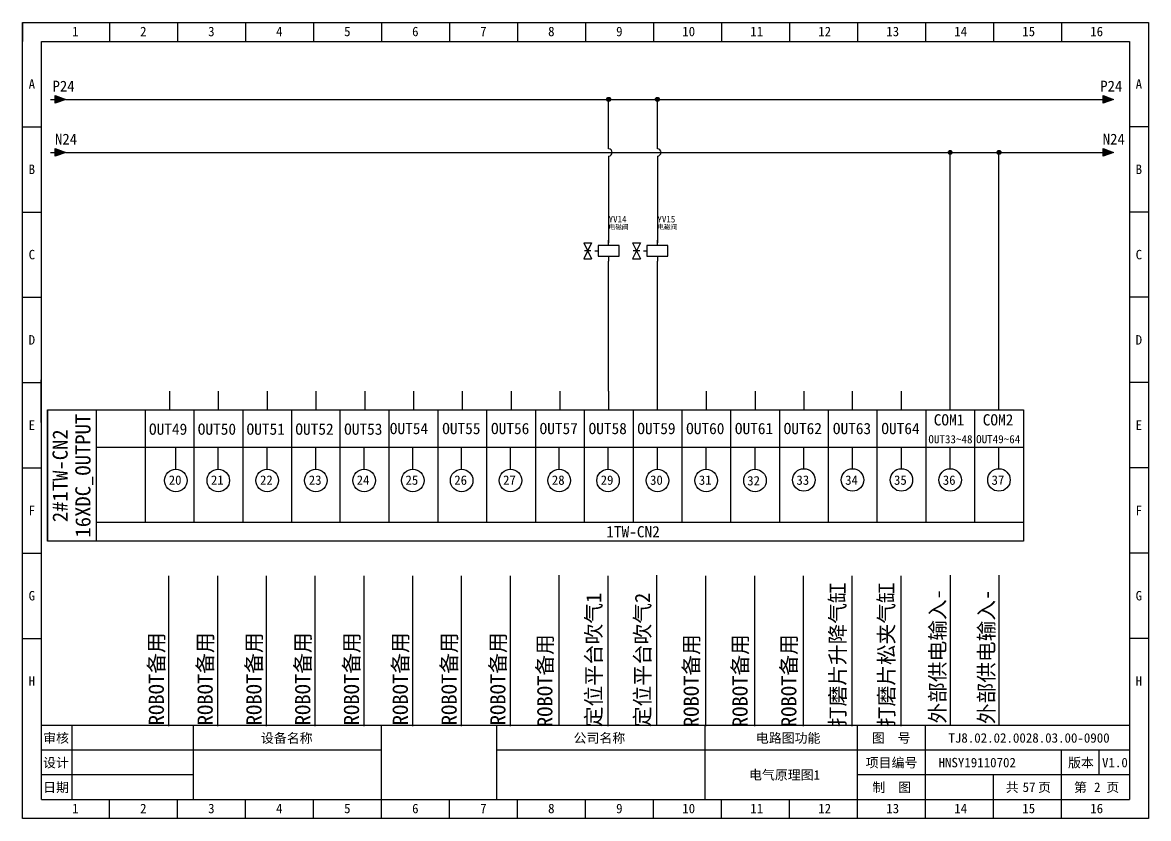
# Model space of a CAD drawing. Header units: millimetres. Extents: x 914 to 910632, y -176 to 682692.
# Drawn here: x 4908.9 to 5205.9, y 3046.2 to 3256.2 of the extents above; entities that cross this region are included whole.
import ezdxf
from ezdxf.enums import TextEntityAlignment as Align

# ---------------------------------------------------------------- set-up
doc = ezdxf.new("R2010")
doc.units = ezdxf.units.MM
doc.layers.add('EPLAN311', color=1, linetype='Continuous', lineweight=25)
doc.styles.get("Standard").update_dxf_attribs({"font": 'arial.ttf'})
doc.styles.add('宋体', font='')
doc.styles.get('宋体').set_extended_font_data('宋体')

# ---------------------------------------------------------------- blocks, each defined once
blk = doc.blocks.new('EPLSYM_LibrarySPECIAL_Symbol8_Variant0_Placement1')
at = {"linetype": 'Continuous', "lineweight": 25, "ltscale": 4}
blk.add_hatch(color=1, dxfattribs=at).paths.add_polyline_path([(-0.75, 1), (2, 0), (-0.75, -1)], flags=0)
at = {"color": 1, "linetype": 'Continuous', "lineweight": 25, "ltscale": 4}
blk.add_line((-2, 0), (-0.75, 0), dxfattribs=at)
blk.add_lwpolyline([(-0.75, 1), (2, 0), (-0.75, -1)], close=True, dxfattribs=at)
at = {"color": 5}
blk.add_attdef('70_20010', text='', height=2.85, dxfattribs=at).set_placement((3, 0), align=Align.MIDDLE_LEFT)
at = {"color": 73}
for tag, p in [('70_24350', (33.76, 0)), ('70_24300', (72.31, 0))]:
    blk.add_attdef(tag, text='', height=2.06, dxfattribs=at).set_placement(p, align=Align.MIDDLE_LEFT)
blk = doc.blocks.new('单向电磁阀')
at = {"color": 5, "linetype": 'Continuous', "lineweight": 25, "ltscale": 4}
for p, q in [((-6.65, 4.9), (-4.55, 0.7)), ((-6.65, 4.9), (-4.55, 4.9)), ((-4.55, 4.9), (-6.65, 0.7)), ((-6.65, 0.7), (-4.55, 0.7)), ((-4.72, 2.8), (-6.47, 2.8)), ((-3.67, 2.8), (-2.8, 2.8))]:
    blk.add_line(p, q, dxfattribs=at)
at = {"color": 5, "linetype": 'Continuous', "lineweight": 25}
for p, q in [((0, 4.2), (0, 5.6)), ((0, 1.4), (0, 0))]:
    blk.add_line(p, q, dxfattribs=at)
at = {"color": 5, "linetype": 'Continuous', "lineweight": 25, "ltscale": 4}
blk.add_lwpolyline([(2.8, 4.2), (-2.8, 4.2), (-2.8, 1.4), (2.8, 1.4)], close=True, dxfattribs=at)
at = {"color": 0, "style": '宋体'}
for tag, p in [('02', (0.35, 5.15)), ('01', (0.35, -0.82)), ('04', (0.35, -5.57)), ('05', (0.35, -7.41))]:
    blk.add_attdef(tag, p, '', height=1.26, dxfattribs=at)
at = {"color": 5, "style": '宋体'}
blk.add_attdef('03', (0.35, -3.7), '', height=1.75, dxfattribs=at)
blk = doc.blocks.new('*U388')
blk.add_line((-2.5, 0), (2.5, 0))
blk = doc.blocks.new('*U389')
at = {"color": 0, "linetype": 'ByBlock', "lineweight": -2, "transparency": 16777216}
for p in [(0, 0), (0, -22.5), (0, -45), (0, -67.5), (0, -90), (0, -112.5), (0, -135)]:
    blk.add_blockref('*U388', p, dxfattribs=at)
blk = doc.blocks.new('*U390')
blk.add_line((-2.5, 0), (2.5, 0))
blk = doc.blocks.new('*U391')
at = {"color": 0, "linetype": 'ByBlock', "lineweight": -2, "transparency": 16777216}
for p in [(0, 0), (0, -22.5), (0, -45), (0, -67.5), (0, -90), (0, -112.5), (0, -135)]:
    blk.add_blockref('*U390', p, dxfattribs=at)
blk = doc.blocks.new('制图图框')
for p, q in [((-2700.08, 789.32), (-2403.08, 789.32)), ((-2700.08, 579.32), (-2700.08, 789.32)), ((-2700.08, 789.32), (-2700.08, 784.32)), ((-2700.08, 789.32), (-2695.08, 789.32)), ((-2677.15, 789.32), (-2677.15, 784.32)), ((-2659.21, 789.32), (-2659.21, 784.32)), ((-2641.27, 789.32), (-2641.27, 784.32)), ((-2623.33, 789.32), (-2623.33, 784.32)), ((-2605.4, 789.32), (-2605.4, 784.32)), ((-2587.46, 789.32), (-2587.46, 784.32)), ((-2569.52, 789.32), (-2569.52, 784.32)), ((-2551.58, 789.32), (-2551.58, 784.32)), ((-2533.65, 789.32), (-2533.65, 784.32)), ((-2515.71, 789.32), (-2515.71, 784.32)), ((-2497.77, 789.32), (-2497.77, 784.32)), ((-2479.83, 789.32), (-2479.83, 784.32)), ((-2461.9, 789.32), (-2461.9, 784.32)), ((-2443.96, 789.32), (-2443.96, 784.32)), ((-2426.02, 789.32), (-2426.02, 784.32)), ((-2403.08, 789.32), (-2403.08, 579.32)), ((-2403.08, 789.32), (-2403.08, 784.32)), ((-2695.08, 784.32), (-2408.08, 784.32)), ((-2695.08, 584.32), (-2695.08, 784.32)), ((-2408.08, 784.32), (-2408.08, 584.32)), ((-2408.08, 603.82), (-2695.08, 603.82)), ((-2687.08, 603.82), (-2687.08, 584.32)), ((-2655.08, 603.82), (-2655.08, 584.32)), ((-2655.08, 603.82), (-2655.08, 584.32)), ((-2605.4, 579.32), (-2605.4, 603.82)), ((-2575.08, 603.82), (-2575.08, 584.32)), ((-2575.08, 603.82), (-2575.08, 584.32)), ((-2575.08, 603.82), (-2575.08, 584.32)), ((-2520.08, 603.82), (-2520.08, 584.32)), ((-2479.83, 579.32), (-2479.83, 603.82)), ((-2461.9, 579.32), (-2461.9, 603.82)), ((-2655.08, 597.32), (-2695.08, 597.32)), ((-2605.4, 597.32), (-2655.08, 597.32)), ((-2408.08, 597.32), (-2575.08, 597.32)), ((-2426.02, 579.32), (-2426.02, 597.32)), ((-2416.18, 597.32), (-2416.18, 590.82)), ((-2655.08, 590.82), (-2695.08, 590.82)), ((-2408.08, 590.82), (-2479.83, 590.82)), ((-2443.96, 579.32), (-2443.96, 590.82)), ((-2695.08, 584.32), (-2408.08, 584.32)), ((-2677.15, 579.32), (-2677.15, 584.32)), ((-2659.21, 579.32), (-2659.21, 584.32)), ((-2641.27, 579.32), (-2641.27, 584.32)), ((-2623.33, 579.32), (-2623.33, 584.32)), ((-2587.46, 579.32), (-2587.46, 584.32)), ((-2569.52, 579.32), (-2569.52, 584.32)), ((-2551.58, 579.32), (-2551.58, 584.32)), ((-2533.65, 579.32), (-2533.65, 584.32)), ((-2515.71, 579.32), (-2515.71, 584.32)), ((-2497.77, 579.32), (-2497.77, 584.32)), ((-2403.08, 579.32), (-2700.08, 579.32))]:
    blk.add_line(p, q)
blk.add_blockref('*U389', (-2697.58, 761.82))
at = {"xscale": -1}
blk.add_blockref('*U391', (-2405.58, 761.82), dxfattribs=at)
at = {"style": '宋体'}
for s, p in [('1', (-2687.01, 785.71)), ('2', (-2669.07, 785.71)), ('3', (-2651.13, 785.71)), ('4', (-2633.2, 785.71)), ('5', (-2615.26, 785.71)), ('6', (-2597.32, 785.71)), ('7', (-2579.38, 785.71)), ('8', (-2561.45, 785.71)), ('9', (-2543.51, 785.71)), ('10', (-2526.07, 785.71)), ('11', (-2508.13, 785.71)), ('12', (-2490.2, 785.71)), ('13', (-2472.26, 785.71)), ('14', (-2454.32, 785.71)), ('15', (-2436.38, 785.71)), ('16', (-2418.45, 785.71)), ('A', (-2698.47, 771.84)), ('A', (-2406.47, 771.84)), ('B', (-2698.47, 749.34)), ('B', (-2406.47, 749.34)), ('C', (-2698.47, 726.84)), ('C', (-2406.47, 726.84)), ('D', (-2698.47, 704.34)), ('D', (-2406.47, 704.34)), ('E', (-2698.47, 681.84)), ('E', (-2406.47, 681.84)), ('F', (-2698.47, 659.34)), ('F', (-2406.47, 659.34)), ('G', (-2698.47, 636.84)), ('G', (-2406.47, 636.84)), ('H', (-2698.47, 614.34)), ('H', (-2406.47, 614.34)), ('审核', (-2694.65, 599.29)), ('设备名称', (-2637.2, 599.28)), ('公司名称', (-2554.73, 599.29)), ('电路图功能', (-2506.66, 599.29)), ('图  号', (-2476.05, 599.3)), ('设计', (-2694.66, 592.79)), ('项目编号', (-2477.68, 592.79)), ('版本', (-2424.3, 592.79)), ('日期', (-2694.66, 586.29)), ('制  图', (-2475.91, 586.28)), ('共   页', (-2440.72, 586.31)), ('第   页', (-2422.72, 586.3)), ('1', (-2687.01, 580.71)), ('2', (-2669.07, 580.71)), ('3', (-2651.13, 580.71)), ('4', (-2633.2, 580.71)), ('5', (-2615.26, 580.71)), ('6', (-2597.32, 580.71)), ('7', (-2579.38, 580.71)), ('8', (-2561.45, 580.71)), ('9', (-2543.51, 580.71)), ('10', (-2526.07, 580.71)), ('11', (-2508.13, 580.71)), ('12', (-2490.2, 580.71)), ('13', (-2472.26, 580.71)), ('14', (-2454.32, 580.71)), ('15', (-2436.38, 580.71)), ('16', (-2418.45, 580.71))]:
    blk.add_text(s, height=2.5, dxfattribs=at).set_placement(p)

msp = doc.modelspace()

# ---------------------------------------------------------------- hatches: boundary and pattern name
at = {"layer": 'EPLAN311', "ltscale": 4}
h = msp.add_hatch(color=256, dxfattribs=at)
edge = h.paths.add_edge_path()
edge.add_arc((5063.465, 3235.948), 0.52, 0, 360)
h = msp.add_hatch(color=256, dxfattribs=at)
edge = h.paths.add_edge_path()
edge.add_arc((5076.335, 3235.948), 0.52, 0, 360)
h = msp.add_hatch(color=1, dxfattribs=at)
edge = h.paths.add_edge_path()
edge.add_arc((5153.554, 3221.944), 0.52, 0, 360)
h = msp.add_hatch(color=1, dxfattribs=at)
edge = h.paths.add_edge_path()
edge.add_arc((5166.424, 3221.944), 0.52, 0, 360)

# ---------------------------------------------------------------- linework, layer by layer
at = {"color": 0}
for p, q in [((4920.245, 3235.951), (5192.626, 3235.944)), ((4920.264, 3221.944), (5192.626, 3221.944)), ((4913.724, 3161.96), (4913.724, 3150.71))]:
    msp.add_line(p, q, dxfattribs=at)
for p, q in [((5063.465, 3222.899), (5063.465, 3235.948)), ((5076.335, 3222.899), (5076.335, 3235.948)), ((5063.465, 3220.989), (5063.464, 3198.072)), ((5076.335, 3220.989), (5076.334, 3198.072)), ((5153.554, 3159.001), (5153.554, 3221.944)), ((5166.424, 3159.001), (5166.424, 3221.944)), ((5063.464, 3159.001), (5063.464, 3193.221)), ((5076.334, 3159.001), (5076.334, 3193.221)), ((4947.634, 3159.001), (4947.634, 3154.051)), ((4960.504, 3159.001), (4960.504, 3154.051)), ((4973.374, 3159.001), (4973.374, 3154.051)), ((4986.244, 3159.001), (4986.244, 3154.051)), ((4999.114, 3159.001), (4999.114, 3154.051)), ((5011.984, 3159.001), (5011.984, 3154.051)), ((5024.854, 3159.001), (5024.854, 3154.051)), ((5037.724, 3159.001), (5037.724, 3154.051)), ((5050.594, 3159.001), (5050.594, 3154.051)), ((5063.464, 3159.001), (5063.464, 3154.051)), ((5076.334, 3154.051), (5076.334, 3159.001)), ((5089.204, 3159.001), (5089.204, 3154.051)), ((5089.204, 3159.001), (5089.204, 3154.051)), ((5102.074, 3159.001), (5102.074, 3154.051)), ((5114.944, 3159.001), (5114.944, 3154.051)), ((5127.814, 3154.051), (5127.814, 3159.001)), ((5140.684, 3154.051), (5140.684, 3159.001)), ((5153.554, 3154.051), (5153.554, 3159.001)), ((5166.424, 3154.051), (5166.424, 3159.001)), ((4915.459, 3154.051), (5172.859, 3154.051)), ((4915.459, 3119.401), (4915.459, 3154.051)), ((4915.459, 3154.051), (4915.459, 3119.401)), ((4928.329, 3154.051), (4928.329, 3119.401)), ((4941.199, 3154.051), (4941.199, 3124.351)), ((4954.069, 3154.051), (4954.069, 3124.351)), ((4966.939, 3154.051), (4966.939, 3124.351)), ((4979.809, 3154.051), (4979.809, 3124.351)), ((4992.679, 3124.351), (4992.679, 3154.051)), ((5005.549, 3124.351), (5005.549, 3154.051)), ((5018.419, 3154.051), (5018.419, 3124.351)), ((5031.289, 3154.051), (5031.289, 3124.351)), ((5044.159, 3154.051), (5044.159, 3124.351)), ((5057.029, 3154.051), (5057.029, 3124.329)), ((5069.899, 3154.051), (5069.899, 3124.351)), ((5082.769, 3154.051), (5082.769, 3124.351)), ((5095.639, 3154.051), (5095.639, 3124.351)), ((5108.509, 3154.051), (5108.509, 3124.351)), ((5121.379, 3154.051), (5121.379, 3124.351)), ((5134.249, 3154.051), (5134.249, 3124.351)), ((5147.119, 3154.051), (5147.119, 3124.351)), ((5159.989, 3154.051), (5159.989, 3124.351)), ((5172.859, 3154.051), (5172.859, 3119.401)), ((4928.329, 3144.151), (5172.859, 3144.151)), ((4949.303, 3138.342), (4949.303, 3144.151)), ((4960.504, 3138.342), (4960.504, 3144.151)), ((4973.374, 3138.342), (4973.374, 3144.151)), ((4986.244, 3138.342), (4986.244, 3144.151)), ((4998.958, 3138.342), (4998.958, 3143.992)), ((5011.828, 3138.342), (5011.828, 3143.992)), ((5024.698, 3138.342), (5024.698, 3143.992)), ((5037.568, 3138.342), (5037.568, 3143.992)), ((5050.438, 3138.342), (5050.438, 3143.992)), ((5063.308, 3138.342), (5063.308, 3143.992)), ((5076.334, 3138.342), (5076.334, 3143.992)), ((5089.204, 3138.342), (5089.204, 3143.992)), ((5102.074, 3138.342), (5102.074, 3144.151)), ((5114.944, 3138.501), (5114.944, 3144.151)), ((5127.814, 3138.501), (5127.814, 3144.151)), ((5140.684, 3138.501), (5140.684, 3144.151)), ((5153.554, 3138.501), (5153.554, 3144.151)), ((5166.424, 3138.501), (5166.424, 3144.151)), ((5172.859, 3124.351), (4928.329, 3124.351)), ((5172.859, 3119.401), (4915.459, 3119.401)), ((4947.478, 3070.56), (4947.478, 3110.26)), ((4960.348, 3070.56), (4960.348, 3110.26)), ((4973.218, 3070.56), (4973.218, 3110.26)), ((4986.088, 3070.56), (4986.088, 3110.26)), ((4998.958, 3070.56), (4998.958, 3110.26)), ((5011.828, 3070.56), (5011.828, 3110.26)), ((5024.698, 3070.56), (5024.698, 3110.26)), ((5037.568, 3070.56), (5037.568, 3110.26)), ((5050.438, 3070.719), (5050.438, 3110.419)), ((5063.308, 3070.56), (5063.308, 3110.26)), ((5076.178, 3070.719), (5076.178, 3110.419)), ((5089.048, 3110.26), (5089.048, 3070.56)), ((5101.918, 3110.26), (5101.918, 3070.56)), ((5114.788, 3110.26), (5114.788, 3070.56)), ((5127.658, 3110.26), (5127.658, 3070.56)), ((5140.528, 3110.26), (5140.528, 3070.56)), ((5153.554, 3110.419), (5153.554, 3070.719)), ((5166.424, 3110.419), (5166.424, 3070.719)), ((5037.569, 3088.99), (5037.569, 3088.99))]:
    msp.add_line(p, q)
for centre in [(4949.303, 3135.372), (4960.504, 3135.372), (4973.374, 3135.372), (4986.244, 3135.372), (4998.958, 3135.372), (5011.828, 3135.372), (5024.698, 3135.372), (5037.568, 3135.372), (5050.438, 3135.372), (5063.308, 3135.372), (5076.334, 3135.372), (5089.204, 3135.372), (5102.074, 3135.372), (5114.944, 3135.531), (5127.814, 3135.531), (5140.684, 3135.531), (5153.554, 3135.531), (5166.424, 3135.531)]:
    msp.add_circle(centre, 2.97)
for centre in [(5063.465, 3221.944), (5076.335, 3221.944)]:
    msp.add_arc(centre, 0.955, 270, 90)
at = {"layer": 'EPLAN311', "ltscale": 4}
for centre in [(5063.465, 3235.948), (5076.335, 3235.948)]:
    msp.add_circle(centre, 0.52, dxfattribs=at)
at = {"layer": 'EPLAN311', "color": 1, "ltscale": 4}
for centre in [(5153.554, 3221.944), (5166.424, 3221.944)]:
    msp.add_circle(centre, 0.52, dxfattribs=at)

# ---------------------------------------------------------------- block references
msp.add_blockref('制图图框', (7608.948, 2466.901))
at = {"color": 7}
ref = msp.add_blockref('EPLSYM_LibrarySPECIAL_Symbol8_Variant0_Placement1', (4918.264, 3235.944), dxfattribs=at)
ref.add_attrib('70_20010', 'P24', dxfattribs={"color": 5, "height": 2.8548, "style": '宋体'}).set_placement((4916.78, 3239.444), align=Align.MIDDLE_LEFT)
ref = msp.add_blockref('EPLSYM_LibrarySPECIAL_Symbol8_Variant0_Placement1', (5194.626, 3235.944), dxfattribs=at)
ref.add_attrib('70_20010', 'P24', dxfattribs={"color": 5, "height": 2.8548, "style": '宋体'}).set_placement((5193.142, 3239.444), align=Align.MIDDLE_LEFT)
ref = msp.add_blockref('EPLSYM_LibrarySPECIAL_Symbol8_Variant0_Placement1', (4918.264, 3221.944), dxfattribs=at)
ref.add_attrib('70_20010', 'N24', dxfattribs={"color": 5, "height": 2.8548, "style": '宋体'}).set_placement((4917.437, 3225.457), align=Align.MIDDLE_LEFT)
ref = msp.add_blockref('EPLSYM_LibrarySPECIAL_Symbol8_Variant0_Placement1', (5194.626, 3221.944), dxfattribs=at)
ref.add_attrib('70_20010', 'N24', dxfattribs={"color": 5, "height": 2.8548, "style": '宋体'}).set_placement((5193.8, 3225.457), align=Align.MIDDLE_LEFT)
ref = msp.add_blockref('单向电磁阀', (5063.464, 3193.221), dxfattribs=dict(xscale=0.99, yscale=0.99, zscale=0.99))
ref.add_attrib('03', 'YV14', (5063.464, 3203.469), dxfattribs={"color": 5, "height": 1.736, "style": '宋体'})
ref.add_attrib('04', '电磁阀', (5063.464, 3201.647), dxfattribs={"color": 0, "height": 1.2499, "style": '宋体'})
ref = msp.add_blockref('单向电磁阀', (5076.334, 3193.221), dxfattribs=dict(xscale=0.99, yscale=0.99, zscale=0.99))
ref.add_attrib('03', 'YV15', (5076.334, 3203.469), dxfattribs={"color": 5, "height": 1.736, "style": '宋体'})
ref.add_attrib('04', '电磁阀', (5076.334, 3201.647), dxfattribs={"color": 0, "height": 1.2499, "style": '宋体'})

# ---------------------------------------------------------------- texts
at = {"style": '宋体'}
for s, height, p in [('COM1', 2.97, (5149.216, 3149.91)), ('COM2', 2.97, (5162.144, 3149.91)), ('OUT49', 2.97, (4942.215, 3147.457)), ('OUT50', 2.97, (4955.085, 3147.457)), ('OUT51', 2.97, (4967.955, 3147.457)), ('OUT52', 2.97, (4980.825, 3147.457)), ('OUT53', 2.97, (4993.695, 3147.457)), ('OUT54', 2.97, (5005.737, 3147.616)), ('OUT55', 2.97, (5019.564, 3147.616)), ('OUT56', 2.97, (5032.434, 3147.616)), ('OUT57', 2.97, (5045.246, 3147.616)), ('OUT58', 2.97, (5058.174, 3147.616)), ('OUT59', 2.97, (5071.019, 3147.616)), ('OUT60', 2.97, (5083.905, 3147.616)), ('OUT61', 2.97, (5096.759, 3147.616)), ('OUT62', 2.97, (5109.629, 3147.616)), ('OUT63', 2.97, (5122.606, 3147.616)), ('OUT64', 2.97, (5135.394, 3147.616)), ('OUT33~48', 2.1384, (5147.81, 3145.209)), ('OUT49~64', 2.1384, (5160.404, 3145.231)), ('20', 2.475, (4947.432, 3134.256)), ('21', 2.475, (4958.557, 3134.255)), ('22', 2.475, (4971.503, 3134.255)), ('23', 2.475, (4984.373, 3134.256)), ('24', 2.475, (4997.012, 3134.255)), ('25', 2.475, (5009.882, 3134.255)), ('26', 2.475, (5022.752, 3134.255)), ('27', 2.475, (5035.622, 3134.255)), ('28', 2.475, (5048.492, 3134.255)), ('29', 2.475, (5061.362, 3134.255)), ('30', 2.475, (5074.387, 3134.255)), ('31', 2.475, (5087.257, 3134.255)), ('32', 2.475, (5100.021, 3134.096)), ('33', 2.475, (5112.997, 3134.255)), ('34', 2.475, (5125.867, 3134.255)), ('35', 2.475, (5138.737, 3134.255)), ('36', 2.475, (5151.607, 3134.255)), ('37', 2.475, (5164.477, 3134.255))]:
    msp.add_text(s, height=height, dxfattribs=at).set_placement(p)
at = {"color": 0, "style": '宋体'}
for s, rotation, p in [('打磨片升降气缸', 90, (5125.864, 3070.321)), ('打磨片松夹气缸', 90, (5138.734, 3070.321)), ('定位平台吹气1', 90, (5061.514, 3070.321)), ('定位平台吹气2', 90, (5074.384, 3070.321)), ('ROBOT备用', 89.99653, (4946.163, 3070.801)), ('ROBOT备用', 89.99653, (4959.033, 3070.801)), ('ROBOT备用', 89.99653, (4971.903, 3070.801)), ('ROBOT备用', 89.99653, (4984.773, 3070.801)), ('ROBOT备用', 89.99653, (4997.643, 3070.801)), ('ROBOT备用', 89.99653, (5010.513, 3070.801)), ('ROBOT备用', 89.99653, (5023.383, 3070.801)), ('ROBOT备用', 89.99653, (5036.253, 3070.801)), ('ROBOT备用', 90, (5048.644, 3070.321)), ('ROBOT备用', 90, (5087.254, 3070.321)), ('ROBOT备用', 90, (5100.124, 3070.321)), ('ROBOT备用', 90, (5112.994, 3070.321))]:
    msp.add_text(s, height=4, rotation=rotation, dxfattribs=at).set_placement(p)
at = {"style": '宋体'}
for p in [(5152.239, 3071.28), (5165.109, 3071.12)]:
    msp.add_text('外部供电输入-', height=4, rotation=89.99653, dxfattribs=at).set_placement(p)
at = {"insert": (5069.899, 3121.854), "char_height": 2.97, "attachment_point": 5, "style": '宋体'}
msp.add_mtext_dynamic_manual_height_columns('1TW-CN2', width=2.52587, gutter_width=12.5, heights=[0], dxfattribs=at)
at = {"style": '宋体'}
for tag, p in [('16XDC_OUTPUT', (4924.791, 3136.666)), ('2#1TW-CN2', (4918.775, 3136.646))]:
    msp.add_attdef(tag, text='封页', height=4, rotation=90, dxfattribs=at).set_placement(p, align=Align.MIDDLE_CENTER)
for tag, text, p in [('TJ8.02.02.0028.03.00-0900', 'TJ8.01.01.0181.00.01-0900', (5174.363, 3067.469)), ('HNSY19110702', 'HNSY19110702', (5160.692, 3060.969)), ('V1.0', '1.0', (5197.014, 3060.969)), ('电气原理图1', '封页', (5109.863, 3057.719)), ('57', '01', (5174.363, 3054.469)), ('2', '01', (5192.363, 3054.469))]:
    msp.add_attdef(tag, text=text, height=2.5, dxfattribs=at).set_placement(p, align=Align.MIDDLE_CENTER)

doc.saveas('drawing.dxf')
